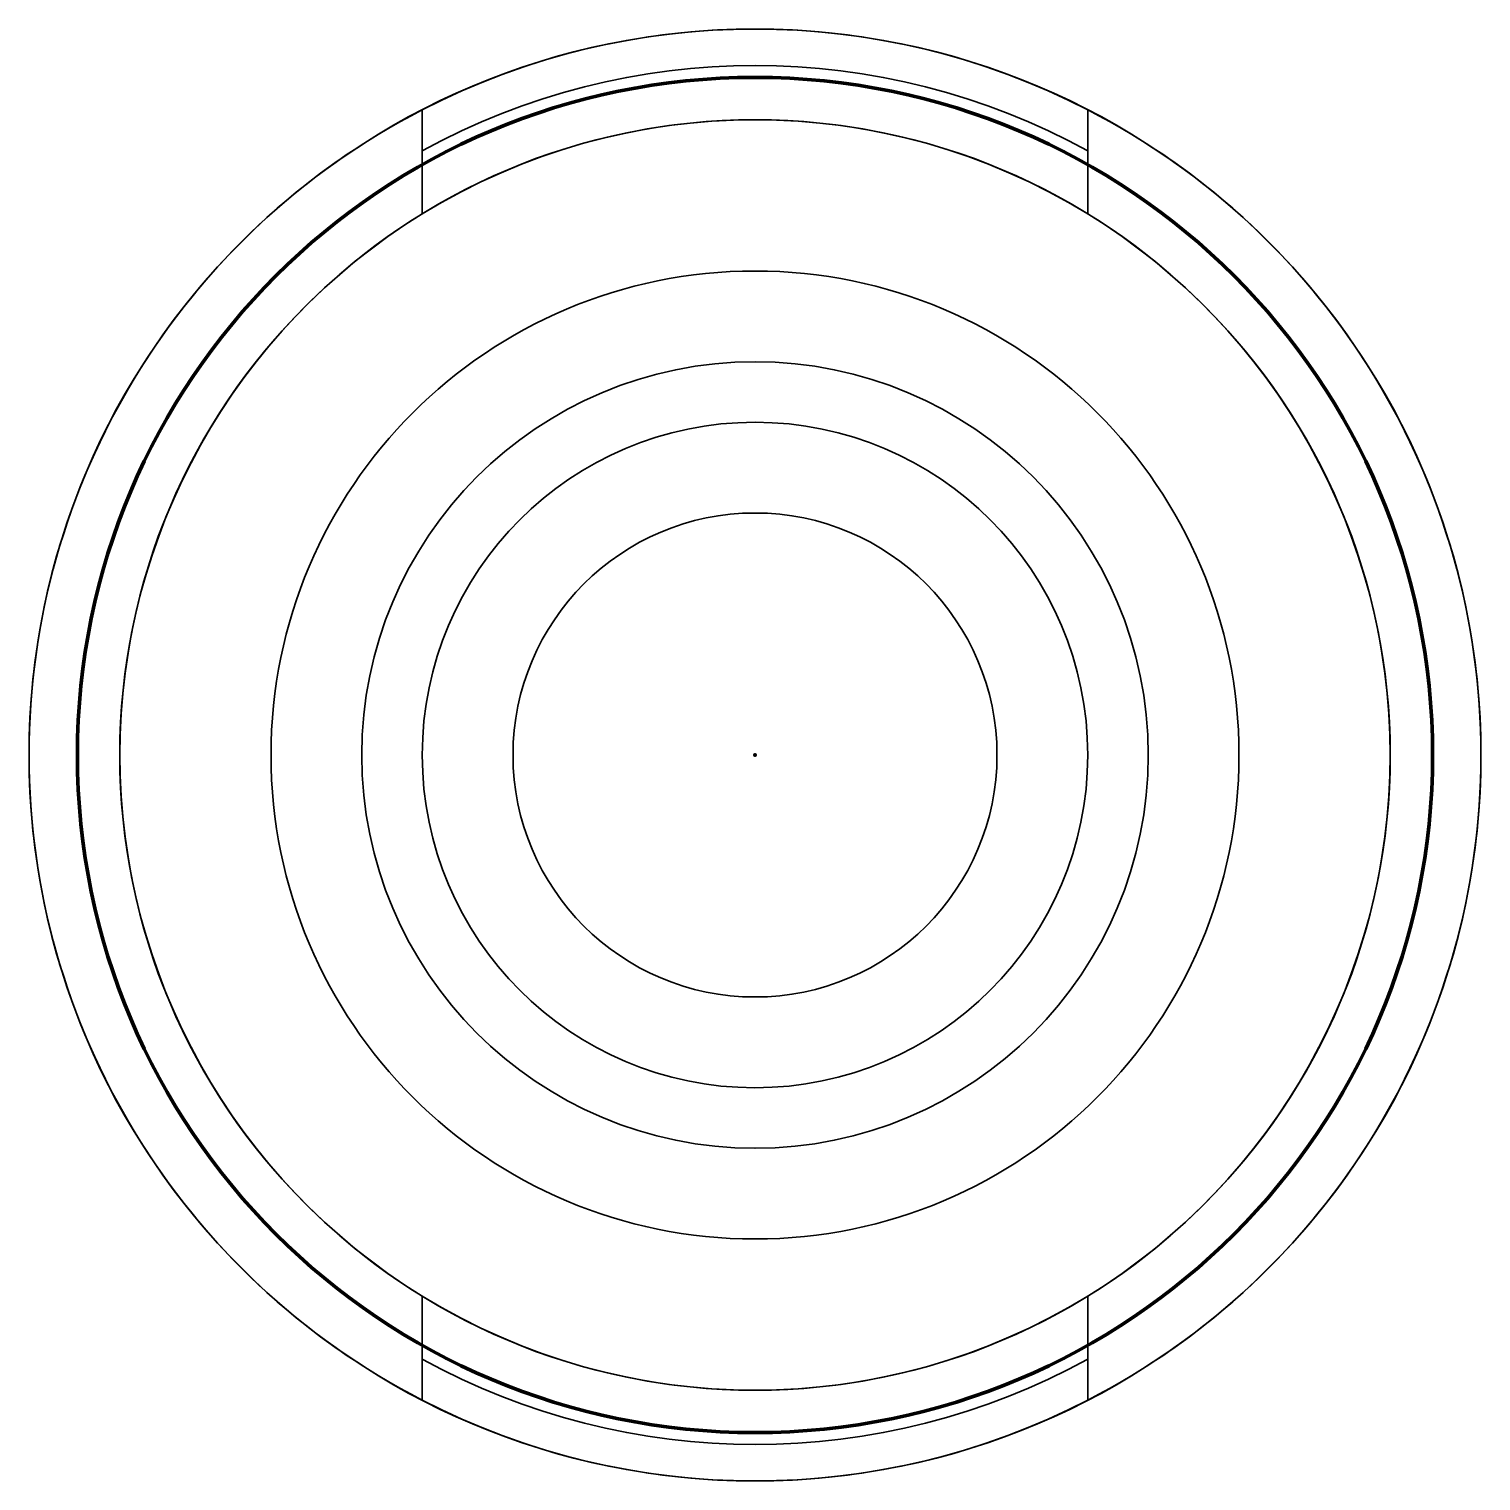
# Model space of a CAD drawing. Header units: inches. Extents: x -3 to 3, y -3 to 3.
import ezdxf

# ---------------------------------------------------------------- set-up
doc = ezdxf.new("R2010")
doc.units = ezdxf.units.IN
doc.header["$MEASUREMENT"] = 0
doc.layers.add('1', color=7, linetype='Continuous', true_color=0xffffff)
doc.layers.add('61', color=7, linetype='Continuous', true_color=0xffffff)

msp = doc.modelspace()

# ---------------------------------------------------------------- linework, layer by layer
at = {"layer": '1', "color": 252, "linetype": 'Continuous', "lineweight": 35}
for p, q in [((-1.375, 2.6663), (-1.375, 2.2361)), ((-1.375, 2.6663, 0.9), (-1.375, 2.6663)), ((1.375, 2.6663), (1.375, 2.6663, 0.9)), ((1.375, 2.2361), (1.375, 2.6663)), ((-1.375, 2.2361, 0.75), (-1.375, 2.4964, 0.75)), ((1.375, 2.4964, 0.75), (1.375, 2.2361, 0.75)), ((-1.375, 2.2361, 0.75), (-1.375, 2.2361)), ((1.375, 2.2361), (1.375, 2.2361, 0.75)), ((-1.375, -2.2361), (-1.375, -2.2361, 0.75)), ((-1.375, -2.2361), (-1.375, -2.6663)), ((-1.375, -2.4964, 0.75), (-1.375, -2.2361, 0.75)), ((1.375, -2.2361, 0.75), (1.375, -2.2361)), ((1.375, -2.6663), (1.375, -2.2361)), ((1.375, -2.2361, 0.75), (1.375, -2.4964, 0.75)), ((-1.375, -2.6663), (-1.375, -2.6663, 0.9)), ((1.375, -2.6663, 0.9), (1.375, -2.6663))]:
    msp.add_line(p, q, dxfattribs=at)
at = {"layer": '1', "color": 252, "linetype": 'Continuous', "lineweight": 35, "extrusion": (0, 0, -1)}
for centre, radius in [((0, 0, -2), 3), ((0, 0, -2), 2.625), ((0, 0, -3), 2), ((0, 0, -2.625), 2), ((0, 0, -6), 1.625)]:
    msp.add_circle(centre, radius, dxfattribs=at)
at = {"layer": '1', "color": 163, "linetype": 'Continuous', "lineweight": 70}
msp.add_circle((0, 0), 2.8, dxfattribs=at)
at = {"layer": '1', "color": 252, "linetype": 'Continuous', "lineweight": 35}
for centre, radius in [((0, 0, 3), 1.625), ((0, 0, 2.625), 1.375), ((0, 0, 0.75), 1.375), ((0, 0, 6), 1), ((0, 0, 0.75), 1)]:
    msp.add_circle(centre, radius, dxfattribs=at)
for start, end in [(62.72039, 117.27961), (242.72039, 297.27961)]:
    msp.add_arc((0, 0, 0.9), 3, start, end, dxfattribs=at)
at = {"layer": '1', "color": 252, "linetype": 'Continuous', "lineweight": 35, "extrusion": (0, 0, -1)}
for centre, radius, start, end in [((0, 0, -0.75), 2.85, 61.15406, 118.84594), ((0, 0, -0.75), 2.625, 58.41186, 121.58814), ((0, 0), 3, 297.27961, 62.72039), ((0, 0), 3, 117.27961, 242.72039), ((0, 0), 2.625, 301.58814, 58.41186), ((0, 0), 2.625, 121.58814, 238.41186), ((0, 0, -0.75), 2.625, 238.41186, 301.58814), ((0, 0, -0.75), 2.85, 241.15406, 298.84594)]:
    msp.add_arc(centre, radius, start, end, dxfattribs=at)
at = {"layer": '1', "color": 252, "linetype": 'Continuous', "lineweight": 35, "extrusion": (-1, 0, 0)}
for points in [[(-1.375, 2.6663, 0.9), (-1.375, 2.6099, 0.8498), (-1.375, 2.5532, 0.7998), (-1.375, 2.4964, 0.75)], [(1.375, -2.6663, 0.9), (1.375, -2.6099, 0.8498), (1.375, -2.5532, 0.7998), (1.375, -2.4964, 0.75)]]:
    msp.add_open_spline(points, degree=3, dxfattribs=at)
at = {"layer": '1', "color": 252, "linetype": 'Continuous', "lineweight": 35, "extrusion": (-1, -3.47017e-13, 3.96174e-13)}
msp.add_open_spline([(1.375, 2.4964, 0.75), (1.375, 2.5532, 0.7998), (1.375, 2.6099, 0.8498), (1.375, 2.6663, 0.9)], degree=3, dxfattribs=at)
at = {"layer": '1', "color": 252, "linetype": 'Continuous', "lineweight": 35, "extrusion": (-1, -3.47017e-13, -3.96174e-13)}
msp.add_open_spline([(-1.375, -2.4964, 0.75), (-1.375, -2.5532, 0.7998), (-1.375, -2.6099, 0.8498), (-1.375, -2.6663, 0.9)], degree=3, dxfattribs=at)
at = {"layer": '61', "color": 23, "linetype": 'Continuous', "lineweight": 100}
msp.add_point((0, 0), dxfattribs=at)

doc.saveas('drawing.dxf')
